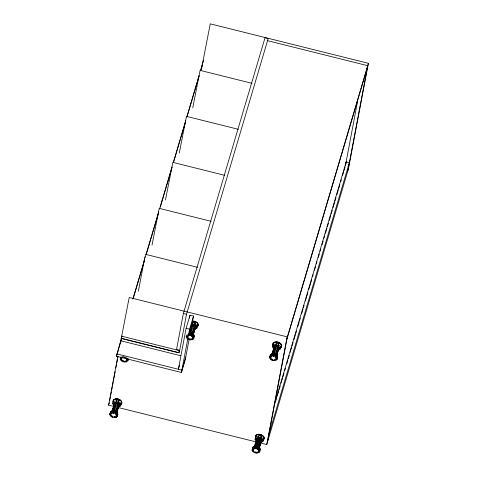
<?xml version="1.0" encoding="UTF-8"?>
<svg xmlns="http://www.w3.org/2000/svg" width="477" height="477" viewBox="0 0 477 477"><rect width="100%" height="100%" fill="white"/><g stroke="black" fill="none" stroke-linecap="round" stroke-linejoin="round"><path stroke-width="0.72" d="M113.377 413.195L113.866 410.888L114.534 411.019L114.492 411.812L114.045 413.32L113.377 413.195L113.866 410.888M114.045 413.32L114.534 411.019M189.715 335.45L190.21 333.149L190.878 333.274L190.83 334.073L190.383 335.581L189.715 335.45L190.21 333.149M190.383 335.581L190.878 333.274M255.702 448.708L256.197 446.4L256.864 446.532L256.817 447.325L256.37 448.833L255.702 448.708L256.197 446.4M256.37 448.833L256.864 446.532M273.184 356.277L273.673 353.976L274.341 354.101L274.299 354.894L273.852 356.402L273.184 356.277L273.673 353.976M273.852 356.402L274.341 354.101M189.101 339.445L185.338 359.33L181.445 372.477L116.43 356.253L120.764 340.769L180.723 355.729M113.657 406.38L108.601 405.122L117.861 356.128M120.216 343.696L129.213 297.457L287.357 336.917L267.442 442.215M109.71 400.579L110.396 396.953M110.67 395.505L111.356 391.879M111.63 390.43L112.316 386.805M112.59 385.356L113.276 381.731M113.55 380.282L115.195 371.583M115.881 367.958L116.567 364.339M116.841 362.884L117.527 359.264M117.801 357.81L118.069 356.361M120.675 342.587L121.361 338.968M121.635 337.513L121.909 336.064L121.212 338.431L179.197 352.897L186.513 314.277L268.241 38.321M138.396 291.119L144.901 256.721M152.02 245.124L159.223 208.36L211.102 221.304M165.507 199.863L172.847 162.365L224.727 175.309M179.269 153.135L186.471 116.37L238.351 129.315M192.756 107.874L200.096 70.375L251.975 83.32M201.431 69.177L210.256 23.85L368.399 63.31L348.49 168.608L266.744 444.576L260.967 443.139M268.181 38.565L265.021 37.778L183.353 313.484L176.538 349.522L179.698 350.309M191.73 325.552L193.525 316.042L190.013 315.166L186.119 328.307L178.374 369.258L179.602 365.108M189.458 318.093L190.013 315.166M181.445 372.477L189.631 329.184L193.525 316.042M266.744 444.576L286.653 339.278L368.399 63.31M345.449 165.459L357.72 100.552M345.789 164.04L346.177 161.995L349.337 162.782L268.992 434.022M347.787 170.975L367.701 65.677L267.543 40.682M113.282 401.735L112.721 403.625L113.711 403.882L114.027 402.469L113.031 402.206L113.592 400.316A4.275 2.802 16.5 0 1 116.943 399.154L116.239 401.694L118.379 402.26L119.083 399.714A4.275 2.802 16.5 0 1 121.575 402.421L121.015 404.311L120.025 404.049L119.715 405.468L120.705 405.724L121.265 403.84M116.239 401.694L116.943 399.154M118.379 402.26L118.523 401.604A4.275 2.802 16.5 0 1 121.015 404.311M119.083 399.714L118.934 400.376L116.799 399.809M197.603 326.101L197.049 327.985L196.053 327.723L196.369 326.304L197.359 326.566L197.919 324.682A4.275 2.802 16.5 0 0 195.421 321.975L194.717 324.521L192.577 323.955L192.726 323.299A4.275 2.802 16.5 0 0 191.665 323.311M192.225 321.42A4.275 2.802 16.5 0 1 193.28 321.415L193.137 322.07L195.278 322.631M194.717 324.521L195.421 321.975M273.088 344.823L272.528 346.707L273.518 346.97L273.834 345.551L272.838 345.288L273.399 343.404A4.275 2.802 16.5 0 1 276.749 342.236L276.6 342.891L278.741 343.458L278.89 342.802A4.275 2.802 16.5 0 1 281.382 345.509L280.822 347.393L279.832 347.131L279.522 348.55L280.512 348.812L281.072 346.922M278.89 342.802L278.186 345.342L276.046 344.782L276.189 344.126A4.275 2.802 16.5 0 0 272.838 345.288M255.606 437.248L255.052 439.138L256.042 439.395L256.352 437.981L255.362 437.719L255.922 435.835A4.275 2.802 16.5 0 1 259.273 434.666L258.57 437.206L260.704 437.773L261.408 435.227A4.275 2.802 16.5 0 1 263.906 437.934L263.346 439.824L262.356 439.561L262.04 440.981L263.036 441.237L263.59 439.353A4.275 2.802 16.5 0 1 263.036 439.907M278.186 345.342L278.329 344.686A4.275 2.802 16.5 0 1 280.822 347.393M258.57 437.206L259.273 434.666M260.704 437.773L261.408 435.227M132.827 299.097L144.746 258.975M145.097 257.669L158.698 211.866M159.545 209.009L172.018 166.896M173.234 162.669L185.762 120.502M186.775 116.954L199.082 75.533M200.531 70.53L203.488 60.531M133.482 297.63L144.698 259.774M146.391 254.062L158.024 214.775M160.355 206.917L171.988 167.63M173.473 162.633L185.32 122.631M187.014 116.919L199.07 76.207M200.763 70.489L202.457 64.777M116.43 356.253L120.323 343.112M125.218 361.006L124.926 362.007L123.96 362.061L123.03 361.649L123.471 360.976L122.851 360.701L122.41 361.375L121.48 360.958L121.009 360.272L122.04 360.063L121.73 359.61L120.699 359.813L120.228 359.121L120.89 356.975M121.009 360.272L121.307 359.264M120.228 359.121L120.442 358.483L121.581 358.841L121.879 357.833M108.601 405.122L109.299 402.755M122.41 361.375L122.708 360.368M123.03 361.649L123.328 360.642M114.713 416.576L114.414 417.584L113.454 417.637L112.518 417.22L112.966 416.552L112.345 416.278L111.904 416.946L110.968 416.534L110.497 415.843L111.535 415.64L111.224 415.181L110.187 415.389L109.716 414.698L110.378 412.545M109.716 414.698L109.931 414.054L111.075 414.412L111.219 413.988L110.074 413.631L110.771 411.353L112.9 410.572L115.583 411.085L117.569 412.647L117.932 414.531L117.443 416.171L116.907 416.665L115.917 416.075L115.559 416.403L116.549 416.993L116.847 415.992M124.926 362.007L124.569 361.184L125.207 361.149L125.558 361.971L126.518 361.918L127.061 361.423L126.071 360.833L126.429 360.499L127.419 361.089L127.955 360.594L127.818 359.885L126.661 359.807L126.96 358.799M111.087 412.694L111.535 411.186L112.065 410.995L111.618 412.504L112.333 413.255L111.803 413.446L111.087 412.694L110.288 412.987L110.074 413.631M113.711 403.882L114.086 402.624M111.982 411.454L114.689 402.761L112.137 411.52L114.14 405.217M112.471 410.709L113.741 406.428M113.955 405.712L114.301 404.21M114.349 404.508C114.522 401.682 119.488 403.476 118.958 405.331M111.803 413.446L112.101 412.444M112.62 410.685L113.258 408.539M114.104 405.683C113.103 401.896 120.27 403.321 118.731 406.231M127.818 359.885L128.116 358.877M111.618 412.504L112.411 412.206L112.9 410.572M112.447 410.93L112.93 410.47L115.333 402.355L113.001 410.584L113.878 410.423L116.209 402.2L117.181 402.308L118.851 403.232L116.299 411.371L116.734 412.045L119.286 403.906L116.734 412.045M127.955 360.594L128.438 358.96M113.878 410.423L116.209 402.2M111.904 416.946L112.202 415.944M112.518 417.22L112.816 416.218M116.448 411.347L114.724 410.524L117.264 401.956M116.787 412.188L116 412.653L115.506 412.265L116.293 411.794L116.787 412.188L116.34 413.696L115.553 414.161L115.058 413.774L115.845 413.303L115.094 412.718L115.583 411.085M115.655 410.888L118.189 402.32M116.299 411.371L118.833 402.809M115.553 414.161L116.293 411.794M117.109 411.102L118.368 406.875M117.002 411.931L119.196 404.526L116.954 412.7L116.883 412.015M114.414 417.584L114.057 416.761L114.695 416.725L115.052 417.548L116.012 417.494L116.334 416.403M117.443 416.171L117.312 415.461L116.15 415.378L116.054 414.859L117.211 414.936L117.569 412.647M119.715 405.468L120.27 403.578M117.211 414.936L117.658 413.428L117.312 415.461M116.907 416.665L117.205 415.658M191.056 338.837L190.758 339.845L189.798 339.898L188.862 339.481L189.303 338.813L188.689 338.539L188.242 339.207L187.312 338.789L186.841 338.104L187.878 337.901L187.562 337.442L186.531 337.644L186.06 336.959L186.274 336.315L187.419 336.673L187.562 336.249L186.418 335.891L186.632 335.248L187.431 334.955L188.147 335.707L188.671 335.51L187.956 334.759L188.755 334.466L189.238 332.833L191.921 333.34L193.912 334.908L194.27 336.792L193.787 338.426L193.251 338.926L192.261 338.336L191.903 338.664L192.893 339.254L193.191 338.247M189.345 332.839L191.676 324.616L189.345 332.839L190.222 332.684L192.547 324.455L193.525 324.569L195.188 325.493L192.636 333.632L193.078 334.305L195.63 326.167L193.078 334.305M189.464 332.928L190.52 329.357M190.734 328.641L190.991 327.765M191.366 326.506L191.378 326.93M190.883 328.617L190.919 328.015M192.577 323.955L193.28 321.415M190.222 332.684L192.547 324.455M188.242 339.207L188.54 338.199M188.862 339.481L189.16 338.473M192.786 333.602L191.068 332.779L193.602 324.217M191.891 336.422L192.338 334.908L191.843 334.52L192.63 334.055L193.125 334.443L192.678 335.951L191.891 336.422L191.396 336.029L192.183 335.564L191.438 334.979L191.921 333.34M191.998 333.143L194.533 324.581M185.78 356.993L181.892 370.134L116.877 353.91M192.636 333.632L195.176 325.07M192.183 335.564L192.63 334.055M193.346 334.186L195.224 327.842C195.564 326.316 192.851 325.165 191.36 325.672M193.292 334.955L195.695 326.846L195.457 327.651L194.95 326.298L194.211 325.737L191.438 325.421M190.758 339.845L190.401 339.022L191.038 338.986L191.396 339.803L192.356 339.749L192.678 338.664M193.787 338.426L193.65 337.716L192.493 337.638L192.392 337.114L193.555 337.197L193.912 334.908M196.053 327.723L196.613 325.839M193.555 337.197L194.002 335.689L193.65 337.716M193.251 338.926L193.549 337.919M274.519 359.664L274.221 360.666L273.261 360.719L272.325 360.308L272.772 359.634L272.152 359.36L271.711 360.034L270.775 359.616L270.304 358.931L271.341 358.722L271.031 358.269L269.994 358.471L269.523 357.78L270.012 356.146M269.523 357.78L270.578 354.441L272.707 353.66L275.39 354.167L277.375 355.729L277.739 357.619L276.714 359.747L275.724 359.157L275.366 359.491L276.356 360.081L275.819 360.576L274.859 360.63L274.502 359.807L273.864 359.843L274.221 360.666M270.894 355.782L271.341 354.274L271.872 354.077L271.425 355.586L272.14 356.337L271.61 356.534L270.894 355.782L270.095 356.075M273.518 346.97L274.078 345.08M270.304 358.931L270.602 357.923M269.738 357.142L270.882 357.5L271.18 356.492M271.997 353.827L274.496 345.843L272.158 353.886M274.156 347.59C274.299 345.187 278.163 346.052 278.705 347.822L276.541 355.126L279.093 346.988L278.657 346.32L276.105 354.459L276.541 355.126M271.61 356.534L271.908 355.526M273.911 348.77L273.876 347.489L274.418 346.707M271.425 355.586L272.218 355.293L272.707 353.66M272.093 353.952L272.737 353.552L275.14 345.443L272.808 353.666L273.685 353.511L276.016 345.282L278.657 346.32M276.046 344.782L276.749 342.236M273.685 353.511L276.016 345.282M271.711 360.034L272.009 359.026M272.325 360.308L272.623 359.3M276.255 354.429L274.531 353.606L277.071 345.044M275.652 356.391L276.1 354.882L276.594 355.27L276.147 356.778L275.36 357.243L274.865 356.856L275.652 356.391L274.901 355.8L275.39 354.167M275.462 353.97L277.996 345.408M276.105 354.459L278.64 345.891M275.36 357.243L275.807 355.735L276.594 355.27M276.916 354.19L277.966 350.661M278.538 349.313L278.616 349.063M276.809 355.013L279.003 347.608L276.761 355.782L276.69 355.103M277.25 359.253L277.119 358.543L275.956 358.466L276.255 357.458M275.956 358.466L275.855 357.941L277.018 358.024L277.375 355.729M279.522 348.55L279.892 347.292M277.018 358.024L277.465 356.51L277.119 358.543M276.714 359.747L277.161 358.239M257.043 452.089L256.745 453.096L255.785 453.15L254.849 452.733L255.296 452.065L254.676 451.791L254.229 452.458L253.299 452.047L252.828 451.355L253.865 451.153L253.555 450.693L252.518 450.902L252.047 450.21L252.852 447.635M259.178 451.504L258.88 452.506L257.89 451.916L258.248 451.588L259.238 452.178L259.774 451.683L260.257 450.044L259.899 448.159L257.908 446.597L255.225 446.084L253.102 446.866L252.619 448.505L253.418 448.207L253.865 446.699L254.39 446.508M256.042 439.395L256.411 438.142M252.828 451.355L253.126 450.354M253.418 448.207L254.134 448.958L254.658 448.768L253.943 448.016L257.02 438.274L254.468 447.032M254.593 446.937L257.181 438.333M254.134 448.958L254.432 447.957M255.797 443.342L256.429 441.195M253.943 448.016L254.742 447.718L255.225 446.084M254.778 446.448L255.261 445.983L257.663 437.868L255.332 446.096L256.209 445.935L258.534 437.713L259.512 437.82L257.055 446.037L258.039 446.299L260.442 438.184L261.175 438.745L258.623 446.883L259.065 447.557L261.617 439.418L259.065 447.557M286.957 339.022L367.302 67.782M256.209 445.935L258.534 437.713M254.849 452.733L255.147 451.731M257.055 446.037L259.595 437.469M257.884 449.674L258.617 447.307L259.112 447.7L258.665 449.209L257.884 449.674L257.389 449.286L258.17 448.821L257.425 448.231L257.908 446.597M257.985 446.4L260.442 438.184M258.623 446.883L261.163 438.321M259.333 447.444L261.002 441.797M261.617 439.418L261.372 441.153L260.865 439.806L259.196 438.882L257.347 438.923L256.864 439.389M259.184 448.082L261.527 440.038M259.774 451.683L259.637 450.974L258.48 450.89L258.778 449.883M259.285 448.213L261.819 439.645M258.48 450.89L258.379 450.371L259.542 450.449L259.899 448.159M262.04 440.981L262.416 439.722M259.542 450.449L259.989 448.94L259.637 450.974M274.078 405.396L346.177 161.995M275.766 400.966L276.398 398.826M277.244 395.97L278.723 390.973M279.146 389.548L280.202 385.982M281.048 383.126L282.527 378.13M282.95 376.705L284.006 373.133M284.852 370.277L285.49 368.137M286.755 363.856L287.816 360.29M288.233 358.859L289.295 355.293M290.141 352.437L291.62 347.441M292.043 346.016L293.099 342.444M293.945 339.588L295.424 334.592M295.847 333.167L296.479 331.026M297.749 326.745L299.228 321.748M299.651 320.323L300.283 318.177M301.553 313.896L303.032 308.899M303.455 307.474L304.093 305.334M305.358 301.053L307.898 292.484M308.744 289.634L311.702 279.641M312.548 276.785L313.18 274.645M314.45 270.364L315.506 266.792M316.352 263.936L316.984 261.795M318.254 257.514L319.31 253.949M320.156 251.093L320.794 248.952M322.058 244.671L323.12 241.1M323.961 238.244L324.598 236.103M325.445 233.253L326.924 228.256M327.347 226.825L328.403 223.26M329.249 220.404L330.728 215.407M331.151 213.982L332.207 210.411M333.053 207.555L334.532 202.564M334.955 201.133L336.011 197.567M336.857 194.711L338.336 189.715M338.759 188.29L339.821 184.718M340.661 181.862L341.299 179.722M342.569 175.441L343.625 171.875M344.048 170.444L345.104 166.878M121.581 358.841L121.724 358.412L120.586 358.054L120.8 357.416L121.593 357.124L122.309 357.875L122.839 357.678L122.124 356.927L122.923 356.635L123.931 356.826L123.883 357.619L124.551 357.744L124.598 356.951L126.351 357.732L125.564 358.197L126.059 358.585L126.846 358.12L127.592 358.71L127.717 359.366L126.56 359.282L126.661 359.807M110.205 413.064L110.771 411.353M270.578 354.441L269.881 356.713L271.025 357.07L270.882 357.5M252.047 450.21L252.261 449.567L253.406 449.924L253.549 449.501L252.405 449.143L253.102 446.866M114.724 410.524L113.806 410.309M118.886 405.11L119.196 404.526M191.068 332.779L190.144 332.57M195.23 327.371L195.54 326.781M195.224 327.842L195.075 328.486M274.531 353.606L273.613 353.397M278.693 348.192L279.003 347.608M278.383 349.253C279.999 347.125 275.336 345.491 274.347 346.964M259.512 437.82L260.388 438.285M194.855 321.844C193.465 322.571 194.079 320.401 194.878 321.76M192.356 339.749L192.893 339.254M116.012 417.494L116.549 416.993M258.88 452.506L257.383 453.061L257.025 452.238L256.387 452.274L256.745 453.096M114.689 402.761L115.333 402.355M274.496 345.843L275.14 345.443M257.02 438.274L257.663 437.868M192.338 334.908L193.125 334.443M258.325 448.165L259.112 447.7M255.875 436.05L255.857 436.592M255.916 436.276L255.6 436.586L255.893 436.908M191.748 324.73L192.625 324.575M195.188 325.493L195.481 326.19M275.211 345.557L276.088 345.396M278.705 347.822L278.765 348.413M115.404 402.469L116.281 402.314M118.851 403.232L119.137 403.93M257.735 437.981L258.612 437.826M256.93 439.514L256.709 438.858M261.175 438.745L261.468 439.448M263.513 438.912L263.918 438.661L263.584 438.256M273.595 343.595L273.154 343.816L273.571 344.275M273.518 343.845L273.077 344.066L273.494 344.525M113.711 400.763L113.27 400.984L113.562 401.395M256.131 445.822L257.109 445.935M190.162 333.942L190.83 334.073M188.755 334.466L189.763 334.657M190.43 334.782L191.438 334.979M273.631 354.769L274.299 354.894M272.218 355.293L273.226 355.484M273.893 355.609L274.901 355.8M113.824 411.687L114.492 411.812M112.411 412.206L113.419 412.402M114.086 412.527L115.094 412.718M256.149 447.199L256.817 447.325M254.742 447.718L255.75 447.915M256.417 448.04L257.425 448.231M145.598 254.354L197.478 267.299M183.353 313.484L186.513 314.277M186.119 328.307L189.631 329.184M117.986 407.465L255.91 441.875M259.124 435.322L261.265 435.889M280.732 346.427L281.347 346.052M197.269 325.6L197.907 325.493L197.711 325.064M120.925 403.345L121.563 403.232L121.367 402.803M261.289 440.843C261.611 439.454 259.053 438.011 257.497 438.786A2.737 1.795 16.5 0 0 256.477 440.939M256.399 439.913L256.781 439.078L257.497 438.786A2.737 1.795 16.5 0 1 261.056 439.818A2.737 1.795 16.5 0 1 260.633 442.209M197.228 325.29L197.997 325.064M120.884 403.035L121.653 402.809M258.039 446.299L258.772 446.86M275.312 355.347L275.807 355.735M276.147 356.778L276.893 357.368M192.678 335.951L193.423 336.541M258.665 449.209L259.416 449.793M116.34 413.696L117.086 414.28M271.341 354.274L272.057 355.025M253.865 446.699L254.581 447.45M111.535 411.186L112.25 411.937M279.093 346.988L279.164 347.673M274.192 346.427L274.257 347.113M195.63 326.167L195.695 326.846M119.286 403.906L119.357 404.585M114.385 403.345L114.45 404.025M197.049 327.985A4.275 2.802 16.5 0 1 194.753 329.142M194.866 323.859A4.275 2.802 16.5 0 1 197.359 326.566M193.239 320.979A4.531 2.969 16.5 0 1 197.663 323.173A4.531 2.969 16.5 0 1 197.371 326.501M193.167 321.23A4.531 2.969 16.5 0 1 197.591 323.43A4.531 2.969 16.5 0 1 197.299 326.751M190.21 334.419A1.711 1.121 16.5 0 1 190.645 334.49M190.162 333.173A1.711 1.121 16.5 0 1 190.579 333.161M191.015 333.232A1.711 1.121 16.5 0 1 191.82 333.584M192.13 333.846A1.711 1.121 16.5 0 1 192.35 334.144M191.152 325.606A2.737 1.795 16.5 0 1 194.92 326.411A2.737 1.795 16.5 0 1 194.646 328.957M191.223 325.356A2.737 1.795 16.5 0 1 194.998 326.161A2.737 1.795 16.5 0 1 194.717 328.701M263.036 441.237A4.275 2.802 16.5 0 1 260.74 442.394M255.851 440.647A4.275 2.802 16.5 0 1 255.052 439.138M255.362 437.719A4.275 2.802 16.5 0 1 258.713 436.55M260.853 437.117A4.275 2.802 16.5 0 1 263.346 439.824M255.439 436.246A4.531 2.969 16.5 0 1 261.503 434.797A4.531 2.969 16.5 0 1 263.358 439.752M255.374 437.29A4.531 2.969 16.5 0 1 260.877 434.833A4.531 2.969 16.5 0 1 263.286 440.003M255.773 446.52A1.711 1.121 16.5 0 1 257.425 446.633M257.807 446.842A1.711 1.121 16.5 0 1 258.117 447.104M258.337 447.396A1.711 1.121 16.5 0 1 258.451 447.706M256.334 440.199A2.737 1.795 16.5 0 1 259.84 438.697A2.737 1.795 16.5 0 1 260.704 441.958M120.705 405.724A4.275 2.802 16.5 0 1 118.409 406.881M114.277 405.796A4.275 2.802 16.5 0 1 112.721 403.625M113.031 402.206A4.275 2.802 16.5 0 1 116.382 401.038M113.115 401.527A4.531 2.969 16.5 0 1 118.624 399.07A4.531 2.969 16.5 0 1 121.033 404.24M113.347 402.594A4.531 2.969 16.5 0 1 117.98 399.154A4.531 2.969 16.5 0 1 120.955 404.49M113.818 410.912A1.711 1.121 16.5 0 1 114.241 410.906M114.677 410.971A1.711 1.121 16.5 0 1 115.476 411.329M115.786 411.591A1.711 1.121 16.5 0 1 116.006 411.884M114.152 405.426A2.737 1.795 16.5 0 1 115.19 403.226A2.737 1.795 16.5 0 1 118.725 404.305A2.737 1.795 16.5 0 1 118.302 406.696M114.224 405.176A2.737 1.795 16.5 0 1 115.261 402.97A2.737 1.795 16.5 0 1 118.797 404.049A2.737 1.795 16.5 0 1 118.379 406.446M280.512 348.812A4.275 2.802 16.5 0 1 278.216 349.969M274.084 348.878A4.275 2.802 16.5 0 1 272.528 346.707M272.922 344.609A4.531 2.969 16.5 0 1 278.431 342.158A4.531 2.969 16.5 0 1 280.834 347.322M273.154 345.676A4.531 2.969 16.5 0 1 277.787 342.242A4.531 2.969 16.5 0 1 280.762 347.578M272.939 354.25A1.711 1.121 16.5 0 1 275.593 354.673M273.959 348.514A2.737 1.795 16.5 0 1 274.99 346.308A2.737 1.795 16.5 0 1 278.532 347.387A2.737 1.795 16.5 0 1 278.109 349.778M274.031 348.264A2.737 1.795 16.5 0 1 275.068 346.058A2.737 1.795 16.5 0 1 278.604 347.137A2.737 1.795 16.5 0 1 278.186 349.528M121.82 336.237L121.426 338.342L178.708 352.634L179.108 350.529L121.82 336.237M117.485 399.47C118.04 400.954 119.029 398.778 117.485 399.47M117.563 399.219C118.111 400.704 119.101 398.528 117.563 399.219M193.829 321.731C194.377 323.215 195.373 321.039 193.829 321.731M277.292 342.558C277.847 344.042 278.836 341.866 277.292 342.558M277.37 342.301C277.918 343.786 278.908 341.615 277.37 342.301M259.816 434.982C260.364 436.467 261.36 434.291 259.816 434.982M259.887 434.732C260.442 436.216 261.432 434.04 259.887 434.732"/></g></svg>
